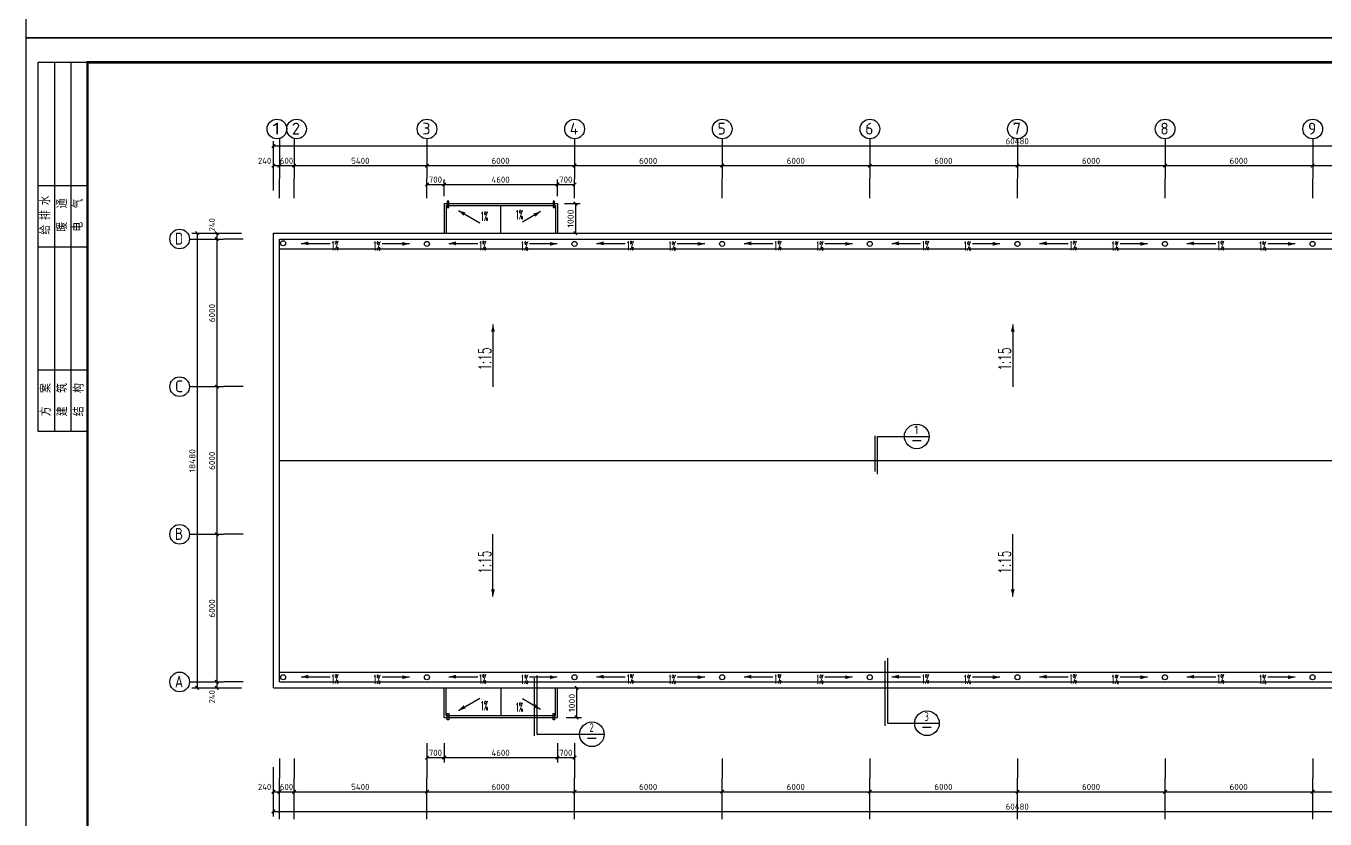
# Model space of a CAD drawing. Extents: x -165130 to 255370, y -346822 to 187778.
# Drawn here: x -165130 to -112331, y -259771 to -227547 of the extents above; entities that cross this region are included whole.
import ezdxf
from ezdxf.enums import TextEntityAlignment as Align

# ---------------------------------------------------------------- set-up
doc = ezdxf.new("R2010")
doc.units = 0
doc.header["$MEASUREMENT"] = 0
doc.linetypes.add('2', pattern=[38.000001, 30.000001, -3, 2, -3])
doc.layers.get('0').update_dxf_attribs({"linetype": 'CONTINUOUS'})
for name, color, linetype in [('PUB_TEXT', 7, 'CONTINUOUS'), ('PUB_TITLE', 4, 'CONTINUOUS'), ('中文', 2, 'CONTINUOUS'), ('剖断线__粗线', 7, 'CONTINUOUS'), ('墙线__细线', 7, 'CONTINUOUS'), ('尺寸线及数字', 253, 'CONTINUOUS'), ('层0', 253, 'CONTINUOUS'), ('方向箭头', 253, 'CONTINUOUS'), ('自绘墙线__细线', 7, 'CONTINUOUS'), ('详图索引', 1, 'CONTINUOUS'), ('轴线__尺寸数字', 4, 'CONTINUOUS'), ('轴线__点划线', 94, '2'), ('轴线__轴线号和轴圈', 94, 'CONTINUOUS')]:
    doc.layers.add(name, color=color, linetype=linetype)
doc.styles.add('HZ', font='txt', dxfattribs={"width": 0.7, "height": 5, "bigfont": 'STF:宋体'})
doc.styles.get("Standard").update_dxf_attribs({"font": 'TSSDENG', "height": 3, "bigfont": 'TSSDCHN'})

# ---------------------------------------------------------------- blocks, each defined once
blk = doc.blocks.new('qar5gesfd')
for p, q in [((-85568, 212224), (-83568, 212224)), ((-85568, 197224), (-85568, 212224)), ((-84902, 197224), (-84902, 212224)), ((-84236, 197224), (-84236, 212224)), ((-85568, 207224), (-83568, 207224)), ((-85568, 204724), (-83568, 204724)), ((-85568, 199724), (-83568, 199724)), ((-83568, 197224), (-85568, 197224))]:
    blk.add_line(p, q)
at = {"layer": 'PUB_TITLE'}
blk.add_lwpolyline([(-86068, 153824), (-1968, 153824), (-1968, 213224), (-86068, 213224)], close=True, dxfattribs=at)
at = {"layer": 'PUB_TITLE', "const_width": 100}
blk.add_lwpolyline([(-83568, 154824), (-2968, 154824), (-2968, 212224), (-83568, 212224)], close=True, dxfattribs=at)
at = {"layer": 'PUB_TEXT'}
for s, p in [('水', (-85083, 206410)), ('通', (-84397, 206287)), ('气', (-83758, 206287)), ('排', (-85083, 205814)), ('给', (-85083, 205219)), ('暖', (-84397, 205341)), ('电', (-83758, 205341)), ('案', (-85062, 198787)), ('筑', (-84396, 198787)), ('构', (-83722, 198787)), ('方', (-85062, 197841)), ('建', (-84396, 197841)), ('结', (-83722, 197841))]:
    blk.add_text(s, height=400, rotation=90, dxfattribs=at).set_placement(p)

msp = doc.modelspace()

# ---------------------------------------------------------------- linework, layer by layer
at = {"layer": '剖断线__粗线', "const_width": 52.5, "elevation": -625.1}
for points in [[(-130617.398, -245657.738), (-130617.398, -244190.733)], [(-130213.394, -255985.234), (-130213.394, -253337.236)], [(-144467.898, -256398.219), (-144467.898, -254042.219)]]:
    msp.add_lwpolyline(points, dxfattribs=at)
at = {"layer": '墙线__细线'}
for p, q in [((-148130.887, -234763.017, -625.1), (-143530.874, -234763.017, -625.1)), ((-148050.869, -234843.016, -625.1), (-143610.891, -234843.016, -625.1)), ((-155070.877, -235963.017, -625.1), (-154230.862, -235963.017, -625.1)), ((-155070.877, -242203.014, -625.1), (-155070.877, -235963.017, -625.1)), ((-154230.862, -235963.017, -625.1), (-148830.862, -235963.017, -625.1)), ((-148830.862, -235963.017, -625.1), (-142830.862, -235963.017, -625.1)), ((-148230.862, -235963.017, -625.1), (-142830.862, -235963.017, -625.1)), ((-142830.862, -235963.017, -625.1), (-136830.862, -235963.017, -625.1)), ((-142230.862, -235963.017, -625.1), (-136830.862, -235963.017, -625.1)), ((-136830.862, -235963.017, -625.1), (-130830.862, -235963.017, -625.1)), ((-136230.862, -235963.017, -625.1), (-130830.862, -235963.017, -625.1)), ((-130830.862, -235963.017, -625.1), (-124830.862, -235963.017, -625.1)), ((-130230.862, -235963.017, -625.1), (-124830.862, -235963.017, -625.1)), ((-124830.862, -235963.017, -625.1), (-118830.862, -235963.017, -625.1)), ((-124230.862, -235963.017, -625.1), (-118830.862, -235963.017, -625.1)), ((-118830.862, -235963.017, -625.1), (-112830.862, -235963.017, -625.1)), ((-118230.862, -235963.017, -625.1), (-112830.862, -235963.017, -625.1)), ((-112830.862, -235963.017, -625.1), (-106830.862, -235963.017, -625.1)), ((-154830.862, -236203.014, -625.1), (-154230.862, -236203.014, -625.1)), ((-154830.862, -242203.014, -625.1), (-154830.862, -236203.014, -625.1)), ((-154230.862, -236203.014, -625.1), (-148830.862, -236203.014, -625.1)), ((-148830.862, -236203.014, -625.1), (-142830.862, -236203.014, -625.1)), ((-148230.862, -236203.014, -625.1), (-142830.862, -236203.014, -625.1)), ((-142830.862, -236203.014, -625.1), (-136830.862, -236203.014, -625.1)), ((-142230.862, -236203.014, -625.1), (-136830.862, -236203.014, -625.1)), ((-136830.862, -236203.014, -625.1), (-130830.862, -236203.014, -625.1)), ((-136230.862, -236203.014, -625.1), (-130830.862, -236203.014, -625.1)), ((-130830.862, -236203.014, -625.1), (-124830.862, -236203.014, -625.1)), ((-130230.862, -236203.014, -625.1), (-124830.862, -236203.014, -625.1)), ((-124830.862, -236203.014, -625.1), (-118830.862, -236203.014, -625.1)), ((-124230.862, -236203.014, -625.1), (-118830.862, -236203.014, -625.1)), ((-118830.862, -236203.014, -625.1), (-112830.862, -236203.014, -625.1)), ((-118230.862, -236203.014, -625.1), (-112830.862, -236203.014, -625.1)), ((-112830.862, -236203.014, -625.1), (-106830.862, -236203.014, -625.1)), ((-154830.862, -236603.017, -625.1), (-94830.899, -236603.017, -625.1)), ((-155070.877, -248203.014, -625.1), (-155070.877, -242203.014, -625.1)), ((-154830.862, -248203.014, -625.1), (-154830.862, -242203.014, -625.1)), ((-155070.877, -254443.019, -625.1), (-155070.877, -248203.014, -625.1)), ((-154830.862, -254203.014, -625.1), (-154830.862, -248203.014, -625.1)), ((-154830.862, -253803.02, -625.1), (-94830.899, -253803.02, -625.1)), ((-155070.877, -254443.019, -625.1), (-154230.862, -254443.019, -625.1)), ((-154830.862, -254203.014, -625.1), (-154230.862, -254203.014, -625.1)), ((-154230.862, -254203.014, -625.1), (-148830.862, -254203.014, -625.1)), ((-154230.862, -254443.019, -625.1), (-148830.862, -254443.019, -625.1)), ((-148830.862, -254203.014, -625.1), (-142830.862, -254203.014, -625.1)), ((-148830.862, -254443.019, -625.1), (-142830.862, -254443.019, -625.1)), ((-142830.862, -254203.014, -625.1), (-136830.862, -254203.014, -625.1)), ((-142830.862, -254443.019, -625.1), (-136830.862, -254443.019, -625.1)), ((-136830.862, -254203.014, -625.1), (-130830.862, -254203.014, -625.1)), ((-136830.862, -254443.019, -625.1), (-130830.862, -254443.019, -625.1)), ((-130830.862, -254203.014, -625.1), (-124830.862, -254203.014, -625.1)), ((-130830.862, -254443.019, -625.1), (-124830.862, -254443.019, -625.1)), ((-124830.862, -254203.014, -625.1), (-118830.862, -254203.014, -625.1)), ((-124830.862, -254443.019, -625.1), (-118830.862, -254443.019, -625.1)), ((-118830.862, -254203.014, -625.1), (-112830.862, -254203.014, -625.1)), ((-118830.862, -254443.019, -625.1), (-112830.862, -254443.019, -625.1)), ((-112830.862, -254203.014, -625.1), (-106830.862, -254203.014, -625.1)), ((-112830.862, -254443.019, -625.1), (-106830.862, -254443.019, -625.1)), ((-148130.887, -255643.019, -625.1), (-143530.874, -255643.019, -625.1)), ((-148050.869, -255563.02, -625.1), (-143610.891, -255563.02, -625.1))]:
    msp.add_line(p, q, dxfattribs=at)
at = {"layer": '尺寸线及数字', "color": 94}
for p, q in [((-148830.862, -234459.401, -625.1), (-148830.862, -233785.527, -625.1)), ((-148130.887, -234459.401, -625.1), (-148130.887, -233785.527, -625.1)), ((-143530.874, -234459.401, -625.1), (-143530.874, -233785.527, -625.1)), ((-142830.862, -234459.401, -625.1), (-142830.862, -233785.527, -625.1)), ((-148830.862, -233985.533, -625.1), (-148130.887, -233985.533, -625.1)), ((-148130.887, -233985.533, -625.1), (-143530.874, -233985.533, -625.1)), ((-143530.874, -233985.533, -625.1), (-142830.862, -233985.533, -625.1)), ((-143248.269, -234763.017, -625.1), (-142600.296, -234763.017, -625.1)), ((-142800.284, -234763.017, -625.1), (-142800.284, -235963.017, -625.1)), ((-143248.269, -235963.017, -625.1), (-142600.296, -235963.017, -625.1)), ((-143172.061, -254443.019, -625.1), (-142548.184, -254443.019, -625.1)), ((-142748.208, -254443.019, -625.1), (-142748.208, -255643.019, -625.1)), ((-143172.061, -255643.019, -625.1), (-142548.184, -255643.019, -625.1)), ((-148830.862, -256684.486, -625.1), (-148830.862, -257477.406, -625.1)), ((-148130.887, -256684.486, -625.1), (-148130.887, -257477.406, -625.1)), ((-143530.874, -256684.486, -625.1), (-143530.874, -257477.406, -625.1)), ((-142830.862, -256684.486, -625.1), (-142830.862, -257477.406, -625.1)), ((-148830.862, -257277.409, -625.1), (-148130.887, -257277.409, -625.1)), ((-148130.887, -257277.409, -625.1), (-143530.874, -257277.409, -625.1)), ((-143530.874, -257277.409, -625.1), (-142830.862, -257277.409, -625.1))]:
    msp.add_line(p, q, dxfattribs=at)
at = {"layer": '尺寸线及数字', "color": 94, "const_width": 54, "elevation": -625.1}
for points in [[(-148900.882, -234055.534), (-148760.879, -233915.532)], [(-148200.869, -234055.534), (-148060.867, -233915.532)], [(-143600.894, -234055.534), (-143460.891, -233915.532)], [(-142900.882, -234055.534), (-142760.879, -233915.532)], [(-142730.301, -234833.018), (-142870.303, -234693.016)], [(-142730.301, -236033.018), (-142870.303, -235893.016)], [(-142678.189, -254513.02), (-142818.191, -254373.018)], [(-142678.189, -255713.02), (-142818.191, -255573.018)], [(-148900.882, -257347.411), (-148760.879, -257207.408)], [(-148200.869, -257347.411), (-148060.867, -257207.408)], [(-143600.894, -257347.411), (-143460.891, -257207.408)], [(-142900.882, -257347.411), (-142760.879, -257207.408)]]:
    msp.add_lwpolyline(points, dxfattribs=at)
at = {"layer": '方向箭头'}
for p, q in [((-147554.507, -235046.053, -625.1), (-146679.812, -235551.057, -625.1)), ((-144213.235, -235088.89, -625.1), (-144953.677, -235516.386, -625.1)), ((-153940.713, -236379.427, -625.1), (-152770.706, -236379.427, -625.1)), ((-149542.959, -236399.943, -625.1), (-150657.925, -236399.943, -625.1)), ((-147940.713, -236379.427, -625.1), (-146770.706, -236379.427, -625.1)), ((-143542.959, -236399.943, -625.1), (-144657.925, -236399.943, -625.1)), ((-141940.713, -236379.427, -625.1), (-140770.706, -236379.427, -625.1)), ((-137542.959, -236399.943, -625.1), (-138657.925, -236399.943, -625.1)), ((-135940.713, -236379.427, -625.1), (-134770.706, -236379.427, -625.1)), ((-131542.959, -236399.943, -625.1), (-132657.925, -236399.943, -625.1)), ((-129940.713, -236379.427, -625.1), (-128770.706, -236379.427, -625.1)), ((-125542.959, -236399.943, -625.1), (-126657.925, -236399.943, -625.1)), ((-123940.713, -236379.427, -625.1), (-122770.706, -236379.427, -625.1)), ((-119542.959, -236399.943, -625.1), (-120657.925, -236399.943, -625.1)), ((-117940.713, -236379.427, -625.1), (-116770.706, -236379.427, -625.1)), ((-113542.959, -236399.943, -625.1), (-114657.925, -236399.943, -625.1)), ((-146148.733, -239679.051, -625.1), (-146148.733, -242204.048, -625.1)), ((-125022.72, -239679.051, -625.1), (-125022.72, -242204.048, -625.1)), ((-146148.733, -250726.985, -625.1), (-146148.733, -248201.988, -625.1)), ((-125022.72, -250726.985, -625.1), (-125022.72, -248201.988, -625.1)), ((-153940.713, -253989.421, -625.1), (-152770.706, -253989.421, -625.1)), ((-149542.959, -254009.956, -625.1), (-150657.925, -254009.956, -625.1)), ((-147940.713, -253989.421, -625.1), (-146770.706, -253989.421, -625.1)), ((-143542.959, -254009.956, -625.1), (-144657.925, -254009.956, -625.1)), ((-141940.713, -253989.421, -625.1), (-140770.706, -253989.421, -625.1)), ((-137542.959, -254009.956, -625.1), (-138657.925, -254009.956, -625.1)), ((-135940.713, -253989.421, -625.1), (-134770.706, -253989.421, -625.1)), ((-131542.959, -254009.956, -625.1), (-132657.925, -254009.956, -625.1)), ((-129940.713, -253989.421, -625.1), (-128770.706, -253989.421, -625.1)), ((-125542.959, -254009.956, -625.1), (-126657.925, -254009.956, -625.1)), ((-123940.713, -253989.421, -625.1), (-122770.706, -253989.421, -625.1)), ((-119542.959, -254009.956, -625.1), (-120657.925, -254009.956, -625.1)), ((-117940.713, -253989.421, -625.1), (-116770.706, -253989.421, -625.1)), ((-113542.959, -254009.956, -625.1), (-114657.925, -254009.956, -625.1)), ((-147554.507, -255359.965, -625.1), (-146679.812, -254854.97, -625.1)), ((-144213.235, -255317.137, -625.1), (-144953.677, -254889.641, -625.1))]:
    msp.add_line(p, q, dxfattribs=at)
for points in [[(-147554.507, -235046.053, -625.1), (-147342.398, -235258.189, -625.1), (-147264.724, -235123.708, -625.1)], [(-144213.235, -235088.89, -625.1), (-144503.018, -235166.536, -625.1), (-144425.345, -235301.027, -625.1)], [(-153940.713, -236379.427, -625.1), (-153650.93, -236301.781, -625.1), (-153650.93, -236457.082, -625.1)], [(-149542.959, -236399.943, -625.1), (-149832.742, -236477.599, -625.1), (-149832.742, -236322.298, -625.1)], [(-147940.713, -236379.427, -625.1), (-147650.93, -236301.781, -625.1), (-147650.93, -236457.082, -625.1)], [(-143542.959, -236399.943, -625.1), (-143832.742, -236477.599, -625.1), (-143832.742, -236322.298, -625.1)], [(-141940.713, -236379.427, -625.1), (-141650.93, -236301.781, -625.1), (-141650.93, -236457.082, -625.1)], [(-137542.959, -236399.943, -625.1), (-137832.742, -236477.599, -625.1), (-137832.742, -236322.298, -625.1)], [(-135940.713, -236379.427, -625.1), (-135650.93, -236301.781, -625.1), (-135650.93, -236457.082, -625.1)], [(-131542.959, -236399.943, -625.1), (-131832.705, -236477.599, -625.1), (-131832.705, -236322.298, -625.1)], [(-129940.713, -236379.427, -625.1), (-129650.93, -236301.781, -625.1), (-129650.93, -236457.082, -625.1)], [(-125542.959, -236399.943, -625.1), (-125832.705, -236477.599, -625.1), (-125832.705, -236322.298, -625.1)], [(-123940.713, -236379.427, -625.1), (-123650.93, -236301.781, -625.1), (-123650.93, -236457.082, -625.1)], [(-119542.959, -236399.943, -625.1), (-119832.705, -236477.599, -625.1), (-119832.705, -236322.298, -625.1)], [(-117940.713, -236379.427, -625.1), (-117650.93, -236301.781, -625.1), (-117650.93, -236457.082, -625.1)], [(-113542.959, -236399.943, -625.1), (-113832.705, -236477.599, -625.1), (-113832.705, -236322.298, -625.1)], [(-146148.733, -239679.051, -625.1), (-146071.06, -239968.825, -625.1), (-146226.37, -239968.825, -625.1)], [(-125022.72, -239679.051, -625.1), (-124945.083, -239968.825, -625.1), (-125100.393, -239968.825, -625.1)], [(-146148.733, -250726.985, -625.1), (-146071.06, -250437.202, -625.1), (-146226.37, -250437.202, -625.1)], [(-125022.72, -250726.985, -625.1), (-124945.083, -250437.202, -625.1), (-125100.393, -250437.202, -625.1)], [(-153940.713, -253989.421, -625.1), (-153650.93, -253911.784, -625.1), (-153650.93, -254067.076, -625.1)], [(-149542.959, -254009.956, -625.1), (-149832.742, -254087.593, -625.1), (-149832.742, -253932.301, -625.1)], [(-147940.713, -253989.421, -625.1), (-147650.93, -253911.784, -625.1), (-147650.93, -254067.076, -625.1)], [(-143542.959, -254009.956, -625.1), (-143832.742, -254087.593, -625.1), (-143832.742, -253932.301, -625.1)], [(-141940.713, -253989.421, -625.1), (-141650.93, -253911.784, -625.1), (-141650.93, -254067.076, -625.1)], [(-137542.959, -254009.956, -625.1), (-137832.742, -254087.593, -625.1), (-137832.742, -253932.301, -625.1)], [(-135940.713, -253989.421, -625.1), (-135650.93, -253911.784, -625.1), (-135650.93, -254067.076, -625.1)], [(-131542.959, -254009.956, -625.1), (-131832.705, -254087.593, -625.1), (-131832.705, -253932.301, -625.1)], [(-129940.713, -253989.421, -625.1), (-129650.93, -253911.784, -625.1), (-129650.93, -254067.076, -625.1)], [(-125542.959, -254009.956, -625.1), (-125832.705, -254087.593, -625.1), (-125832.705, -253932.301, -625.1)], [(-123940.713, -253989.421, -625.1), (-123650.93, -253911.784, -625.1), (-123650.93, -254067.076, -625.1)], [(-119542.959, -254009.956, -625.1), (-119832.705, -254087.593, -625.1), (-119832.705, -253932.301, -625.1)], [(-117940.713, -253989.421, -625.1), (-117650.93, -253911.784, -625.1), (-117650.93, -254067.076, -625.1)], [(-113542.959, -254009.956, -625.1), (-113832.705, -254087.593, -625.1), (-113832.705, -253932.301, -625.1)], [(-147554.507, -255359.965, -625.1), (-147342.398, -255147.847, -625.1), (-147264.724, -255282.329, -625.1)], [(-144213.235, -255317.137, -625.1), (-144503.018, -255239.5, -625.1), (-144425.345, -255105, -625.1)]]:
    msp.add_solid(points, dxfattribs=at)
at = {"layer": '自绘墙线__细线'}
for p, q in [((-148130.887, -234763.017, -625.1), (-148130.887, -235963.017, -625.1)), ((-148050.869, -234843.016, -625.1), (-148050.869, -235963.017, -625.1)), ((-145830.862, -235963.017, -625.1), (-145830.862, -234843.016, -625.1)), ((-143610.891, -234843.016, -625.1), (-143610.891, -235963.017, -625.1)), ((-143530.874, -234763.017, -625.1), (-143530.874, -235963.017, -625.1)), ((-154830.862, -245203.014, -625.1), (-94830.899, -245203.014, -625.1)), ((-148130.887, -255643.019, -625.1), (-148130.887, -254443.019, -625.1)), ((-148050.869, -255563.02, -625.1), (-148050.869, -254443.019, -625.1)), ((-145830.862, -254443.019, -625.1), (-145830.862, -255563.02, -625.1)), ((-143610.891, -255563.02, -625.1), (-143610.891, -254443.019, -625.1)), ((-143530.874, -255643.019, -625.1), (-143530.874, -254443.019, -625.1))]:
    msp.add_line(p, q, dxfattribs=at)
at = {"layer": '自绘墙线__细线', "elevation": -625.1}
for points in [[(-148011.429, -234918.547), (-147949.905, -234918.547), (-147949.905, -234664.424), (-148011.429, -234664.424), (-148011.429, -234918.547)], [(-143706.399, -234918.547), (-143644.912, -234918.547), (-143644.912, -234664.424), (-143706.399, -234664.424), (-143706.399, -234918.547)], [(-148011.429, -255487.489), (-147949.905, -255487.489), (-147949.905, -255741.612), (-148011.429, -255741.612), (-148011.429, -255487.489)], [(-143706.399, -255487.489), (-143644.912, -255487.489), (-143644.912, -255741.612), (-143706.399, -255741.612), (-143706.399, -255487.489)]]:
    msp.add_lwpolyline(points, dxfattribs=at)
at = {"layer": '自绘墙线__细线'}
for centre in [(-154681.521, -236377.824, -625.1), (-148835.22, -236400.822, -625.1), (-142835.22, -236400.822, -625.1), (-136835.22, -236400.822, -625.1), (-130835.22, -236400.822, -625.1), (-124835.22, -236400.822, -625.1), (-118835.22, -236400.822, -625.1), (-112835.22, -236400.822, -625.1), (-154681.521, -254012.813, -625.1), (-148835.22, -254012.813, -625.1), (-142835.22, -254012.813, -625.1), (-136835.22, -254012.813, -625.1), (-130835.22, -254012.813, -625.1), (-124835.22, -254012.813, -625.1), (-118835.22, -254012.813, -625.1), (-112835.22, -254012.813, -625.1)]:
    msp.add_circle(centre, 102.688, dxfattribs=at)
at = {"layer": '详图索引'}
for p, q in [((-130517.386, -245757.732, -625.1), (-130517.386, -244225.597, -625.1)), ((-130517.386, -244225.597, -625.1), (-129426.37, -244225.597, -625.1)), ((-129426.37, -244225.597, -625.1), (-128426.394, -244225.597, -625.1)), ((-128749.612, -244402.376, -625.1), (-129103.152, -244402.376, -625.1)), ((-130113.382, -253237.233, -625.1), (-130113.382, -255882.063, -625.1)), ((-144367.886, -253942.216, -625.1), (-144367.886, -256329.124, -625.1)), ((-130113.382, -255882.063, -625.1), (-129009.366, -255882.063, -625.1)), ((-129009.366, -255882.063, -625.1), (-128009.39, -255882.063, -625.1)), ((-128332.608, -256058.842, -625.1), (-128686.148, -256058.842, -625.1)), ((-144367.886, -256329.124, -625.1), (-142627.871, -256329.124, -625.1)), ((-142627.871, -256329.124, -625.1), (-141627.896, -256329.124, -625.1)), ((-141951.114, -256505.904, -625.1), (-142304.654, -256505.904, -625.1))]:
    msp.add_line(p, q, dxfattribs=at)
for centre in [(-128926.382, -244225.597, -625.1), (-128509.378, -255882.063, -625.1), (-142127.884, -256329.124, -625.1)]:
    msp.add_circle(centre, 500, dxfattribs=at)
at = {"layer": '轴线__尺寸数字', "color": 94}
for p, q in [((-155070.877, -234231.856, -625.1), (-155070.877, -232221.953, -625.1)), ((-155070.877, -232421.95, -625.1), (-94590.921, -232421.95, -625.1)), ((-155070.877, -232431.956, -625.1), (-155070.877, -232421.95, -625.1)), ((-155070.877, -233221.956, -625.1), (-154830.862, -233221.956, -625.1)), ((-154830.862, -233221.956, -625.1), (-154230.862, -233221.956, -625.1)), ((-154830.862, -233231.953, -625.1), (-154830.862, -233221.956, -625.1)), ((-154230.862, -233231.953, -625.1), (-154230.862, -233221.956, -625.1)), ((-154230.862, -233221.956, -625.1), (-148830.862, -233221.956, -625.1)), ((-154230.862, -233231.953, -625.1), (-154230.862, -233221.956, -625.1)), ((-148830.862, -233231.953, -625.1), (-148830.862, -233221.956, -625.1)), ((-148830.862, -233221.956, -625.1), (-142830.862, -233221.956, -625.1)), ((-148830.862, -233231.953, -625.1), (-148830.862, -233221.956, -625.1)), ((-142830.862, -233231.953, -625.1), (-142830.862, -233221.956, -625.1)), ((-142830.862, -233221.956, -625.1), (-136830.862, -233221.956, -625.1)), ((-142830.862, -233231.953, -625.1), (-142830.862, -233221.956, -625.1)), ((-136830.862, -233231.953, -625.1), (-136830.862, -233221.956, -625.1)), ((-136830.862, -233221.956, -625.1), (-130830.862, -233221.956, -625.1)), ((-136830.862, -233231.953, -625.1), (-136830.862, -233221.956, -625.1)), ((-130830.862, -233231.953, -625.1), (-130830.862, -233221.956, -625.1)), ((-130830.862, -233221.956, -625.1), (-124830.862, -233221.956, -625.1)), ((-130830.862, -233231.953, -625.1), (-130830.862, -233221.956, -625.1)), ((-124830.862, -233231.953, -625.1), (-124830.862, -233221.956, -625.1)), ((-124830.862, -233221.956, -625.1), (-118830.862, -233221.956, -625.1)), ((-124830.862, -233231.953, -625.1), (-124830.862, -233221.956, -625.1)), ((-118830.862, -233231.953, -625.1), (-118830.862, -233221.956, -625.1)), ((-118830.862, -233221.956, -625.1), (-112830.862, -233221.956, -625.1)), ((-118830.862, -233231.953, -625.1), (-118830.862, -233221.956, -625.1)), ((-112830.862, -233231.953, -625.1), (-112830.862, -233221.956, -625.1)), ((-112830.862, -233221.956, -625.1), (-106830.862, -233221.956, -625.1)), ((-112830.862, -233231.953, -625.1), (-112830.862, -233221.956, -625.1)), ((-158384.28, -235963.017, -625.1), (-156374.368, -235963.017, -625.1)), ((-158184.366, -235963.017, -625.1), (-158174.368, -235963.017, -625.1)), ((-158174.368, -235963.017, -625.1), (-158174.368, -254443.019, -625.1)), ((-157374.38, -235963.017, -625.1), (-157374.38, -236203.014, -625.1)), ((-157384.378, -236203.014, -625.1), (-157374.38, -236203.014, -625.1)), ((-157374.38, -236203.014, -625.1), (-157374.38, -242203.014, -625.1)), ((-157384.378, -242203.014, -625.1), (-157374.38, -242203.014, -625.1)), ((-157384.378, -242203.014, -625.1), (-157374.38, -242203.014, -625.1)), ((-157374.38, -242203.014, -625.1), (-157374.38, -248203.014, -625.1)), ((-157384.378, -248203.014, -625.1), (-157374.38, -248203.014, -625.1)), ((-157384.378, -248203.014, -625.1), (-157374.38, -248203.014, -625.1)), ((-157374.38, -248203.014, -625.1), (-157374.38, -254203.014, -625.1)), ((-158384.28, -254443.019, -625.1), (-156374.368, -254443.019, -625.1)), ((-158184.366, -254443.019, -625.1), (-158174.368, -254443.019, -625.1)), ((-157384.378, -254203.014, -625.1), (-157374.38, -254203.014, -625.1)), ((-157374.38, -254203.014, -625.1), (-157374.38, -254443.019, -625.1)), ((-155070.877, -259671.403, -625.1), (-155070.877, -257661.501, -625.1)), ((-155070.877, -258661.504, -625.1), (-154830.862, -258661.504, -625.1)), ((-154830.862, -258661.504, -625.1), (-154230.862, -258661.504, -625.1)), ((-154830.862, -258671.501, -625.1), (-154830.862, -258661.504, -625.1)), ((-154230.862, -258671.501, -625.1), (-154230.862, -258661.504, -625.1)), ((-154230.862, -258661.504, -625.1), (-148830.862, -258661.504, -625.1)), ((-154230.862, -258671.501, -625.1), (-154230.862, -258661.504, -625.1)), ((-148830.862, -258671.501, -625.1), (-148830.862, -258661.504, -625.1)), ((-148830.862, -258661.504, -625.1), (-142830.862, -258661.504, -625.1)), ((-148830.862, -258671.501, -625.1), (-148830.862, -258661.504, -625.1)), ((-142830.862, -258671.501, -625.1), (-142830.862, -258661.504, -625.1)), ((-142830.862, -258661.504, -625.1), (-136830.862, -258661.504, -625.1)), ((-142830.862, -258671.501, -625.1), (-142830.862, -258661.504, -625.1)), ((-136830.862, -258671.501, -625.1), (-136830.862, -258661.504, -625.1)), ((-136830.862, -258661.504, -625.1), (-130830.862, -258661.504, -625.1)), ((-136830.862, -258671.501, -625.1), (-136830.862, -258661.504, -625.1)), ((-130830.862, -258671.501, -625.1), (-130830.862, -258661.504, -625.1)), ((-130830.862, -258661.504, -625.1), (-124830.862, -258661.504, -625.1)), ((-130830.862, -258671.501, -625.1), (-130830.862, -258661.504, -625.1)), ((-124830.862, -258671.501, -625.1), (-124830.862, -258661.504, -625.1)), ((-124830.862, -258661.504, -625.1), (-118830.862, -258661.504, -625.1)), ((-124830.862, -258671.501, -625.1), (-124830.862, -258661.504, -625.1)), ((-118830.862, -258671.501, -625.1), (-118830.862, -258661.504, -625.1)), ((-118830.862, -258661.504, -625.1), (-112830.862, -258661.504, -625.1)), ((-118830.862, -258671.501, -625.1), (-118830.862, -258661.504, -625.1)), ((-112830.862, -258671.501, -625.1), (-112830.862, -258661.504, -625.1)), ((-112830.862, -258661.504, -625.1), (-106830.862, -258661.504, -625.1)), ((-112830.862, -258671.501, -625.1), (-112830.862, -258661.504, -625.1)), ((-155070.877, -259461.501, -625.1), (-94590.921, -259461.501, -625.1)), ((-155070.877, -259471.498, -625.1), (-155070.877, -259461.501, -625.1))]:
    msp.add_line(p, q, dxfattribs=at)
at = {"layer": '轴线__尺寸数字', "color": 94, "const_width": 54, "elevation": -625.1}
for points in [[(-155140.896, -232491.951), (-155000.894, -232351.958)], [(-155140.896, -233291.957), (-155000.894, -233151.955)], [(-154900.882, -233291.957), (-154760.879, -233151.955)], [(-154300.882, -233291.957), (-154160.879, -233151.955)], [(-154300.882, -233291.957), (-154160.879, -233151.955)], [(-148900.882, -233291.957), (-148760.879, -233151.955)], [(-148900.882, -233291.957), (-148760.879, -233151.955)], [(-142900.882, -233291.957), (-142760.879, -233151.955)], [(-142900.882, -233291.957), (-142760.879, -233151.955)], [(-136900.882, -233291.957), (-136760.879, -233151.955)], [(-136900.882, -233291.957), (-136760.879, -233151.955)], [(-130900.882, -233291.957), (-130760.879, -233151.955)], [(-130900.882, -233291.957), (-130760.879, -233151.955)], [(-124900.882, -233291.957), (-124760.879, -233151.955)], [(-124900.882, -233291.957), (-124760.879, -233151.955)], [(-118900.882, -233291.957), (-118760.879, -233151.955)], [(-118900.882, -233291.957), (-118760.879, -233151.955)], [(-112900.882, -233291.957), (-112760.879, -233151.955)], [(-112900.882, -233291.957), (-112760.879, -233151.955)], [(-158104.385, -236033.018), (-158244.388, -235893.016)], [(-157304.397, -236033.018), (-157444.363, -235893.016)], [(-157304.397, -236273.015), (-157444.363, -236133.012)], [(-157304.397, -242273.015), (-157444.363, -242133.012)], [(-157304.397, -242273.015), (-157444.363, -242133.012)], [(-157304.397, -248273.015), (-157444.363, -248133.012)], [(-157304.397, -248273.015), (-157444.363, -248133.012)], [(-158104.385, -254513.02), (-158244.388, -254373.018)], [(-157304.397, -254273.015), (-157444.363, -254133.012)], [(-157304.397, -254513.02), (-157444.363, -254373.018)], [(-155140.896, -258731.505), (-155000.894, -258591.502)], [(-154900.882, -258731.505), (-154760.879, -258591.502)], [(-154300.882, -258731.505), (-154160.879, -258591.502)], [(-154300.882, -258731.505), (-154160.879, -258591.502)], [(-148900.882, -258731.505), (-148760.879, -258591.502)], [(-148900.882, -258731.505), (-148760.879, -258591.502)], [(-142900.882, -258731.505), (-142760.879, -258591.502)], [(-142900.882, -258731.505), (-142760.879, -258591.502)], [(-136900.882, -258731.505), (-136760.879, -258591.502)], [(-136900.882, -258731.505), (-136760.879, -258591.502)], [(-130900.882, -258731.505), (-130760.879, -258591.502)], [(-130900.882, -258731.505), (-130760.879, -258591.502)], [(-124900.882, -258731.505), (-124760.879, -258591.502)], [(-124900.882, -258731.505), (-124760.879, -258591.502)], [(-118900.882, -258731.505), (-118760.879, -258591.502)], [(-118900.882, -258731.505), (-118760.879, -258591.502)], [(-112900.882, -258731.505), (-112760.879, -258591.502)], [(-112900.882, -258731.505), (-112760.879, -258591.502)], [(-155140.896, -259531.502), (-155000.894, -259391.499)]]:
    msp.add_lwpolyline(points, dxfattribs=at)
at = {"layer": '轴线__点划线'}
for p, q in [((-154830.862, -232131.956, -625.1), (-154830.862, -233231.953, -625.1)), ((-154230.862, -232131.956, -625.1), (-154230.862, -233231.953, -625.1)), ((-148830.862, -232131.956, -625.1), (-148830.862, -233231.953, -625.1)), ((-142830.862, -232131.956, -625.1), (-142830.862, -233231.953, -625.1)), ((-136830.862, -232131.956, -625.1), (-136830.862, -233231.953, -625.1)), ((-130830.862, -232131.956, -625.1), (-130830.862, -233231.953, -625.1)), ((-124830.862, -232131.956, -625.1), (-124830.862, -233231.953, -625.1)), ((-118830.862, -232131.956, -625.1), (-118830.862, -233231.953, -625.1)), ((-112830.862, -232131.956, -625.1), (-112830.862, -233231.953, -625.1)), ((-154830.862, -233231.953, -625.1), (-154830.862, -233746.287, -625.1)), ((-154830.862, -233231.953, -625.1), (-154830.862, -233746.287, -625.1)), ((-154230.862, -233231.953, -625.1), (-154230.862, -233746.287, -625.1)), ((-154230.862, -233231.953, -625.1), (-154230.862, -233746.287, -625.1)), ((-148830.862, -233231.953, -625.1), (-148830.862, -233746.287, -625.1)), ((-148830.862, -233231.953, -625.1), (-148830.862, -233746.287, -625.1)), ((-142830.862, -233231.953, -625.1), (-142830.862, -233746.287, -625.1)), ((-142830.862, -233231.953, -625.1), (-142830.862, -233746.287, -625.1)), ((-136830.862, -233231.953, -625.1), (-136830.862, -233746.287, -625.1)), ((-136830.862, -233231.953, -625.1), (-136830.862, -233746.287, -625.1)), ((-130830.862, -233231.953, -625.1), (-130830.862, -233746.287, -625.1)), ((-130830.862, -233231.953, -625.1), (-130830.862, -233746.287, -625.1)), ((-124830.862, -233231.953, -625.1), (-124830.862, -233746.287, -625.1)), ((-124830.862, -233231.953, -625.1), (-124830.862, -233746.287, -625.1)), ((-118830.862, -233231.953, -625.1), (-118830.862, -233746.287, -625.1)), ((-118830.862, -233231.953, -625.1), (-118830.862, -233746.287, -625.1)), ((-112830.862, -233231.953, -625.1), (-112830.862, -233746.287, -625.1)), ((-112830.862, -233231.953, -625.1), (-112830.862, -233746.287, -625.1)), ((-154830.862, -234546.294, -625.1), (-154830.862, -233746.287, -625.1)), ((-154230.862, -234546.294, -625.1), (-154230.862, -233746.287, -625.1)), ((-148830.862, -234546.294, -625.1), (-148830.862, -233746.287, -625.1)), ((-142830.862, -234546.294, -625.1), (-142830.862, -233746.287, -625.1)), ((-136830.862, -234546.294, -625.1), (-136830.862, -233746.287, -625.1)), ((-130830.862, -234546.294, -625.1), (-130830.862, -233746.287, -625.1)), ((-124830.862, -234546.294, -625.1), (-124830.862, -233746.287, -625.1)), ((-118830.862, -234546.294, -625.1), (-118830.862, -233746.287, -625.1)), ((-112830.862, -234546.294, -625.1), (-112830.862, -233746.287, -625.1)), ((-158484.366, -236203.014, -625.1), (-157384.378, -236203.014, -625.1)), ((-157384.378, -236203.014, -625.1), (-157103.824, -236203.014, -625.1)), ((-157384.378, -236203.014, -625.1), (-157103.824, -236203.014, -625.1)), ((-156303.836, -236203.014, -625.1), (-157103.824, -236203.014, -625.1)), ((-158484.366, -242203.014, -625.1), (-157384.378, -242203.014, -625.1)), ((-157384.378, -242203.014, -625.1), (-157103.824, -242203.014, -625.1)), ((-157384.378, -242203.014, -625.1), (-157103.824, -242203.014, -625.1)), ((-156303.836, -242203.014, -625.1), (-157103.824, -242203.014, -625.1)), ((-158484.366, -248203.014, -625.1), (-157384.378, -248203.014, -625.1)), ((-157384.378, -248203.014, -625.1), (-157103.824, -248203.014, -625.1)), ((-157384.378, -248203.014, -625.1), (-157103.824, -248203.014, -625.1)), ((-156303.836, -248203.014, -625.1), (-157103.824, -248203.014, -625.1)), ((-158484.366, -254203.014, -625.1), (-157384.378, -254203.014, -625.1)), ((-157384.378, -254203.014, -625.1), (-157103.824, -254203.014, -625.1)), ((-157384.378, -254203.014, -625.1), (-157103.824, -254203.014, -625.1)), ((-156303.836, -254203.014, -625.1), (-157103.824, -254203.014, -625.1)), ((-154830.862, -257310.405, -625.1), (-154830.862, -258110.411, -625.1)), ((-154230.862, -257310.405, -625.1), (-154230.862, -258110.411, -625.1)), ((-148830.862, -257310.405, -625.1), (-148830.862, -258110.411, -625.1)), ((-142830.862, -257310.405, -625.1), (-142830.862, -258110.411, -625.1)), ((-136830.862, -257310.405, -625.1), (-136830.862, -258110.411, -625.1)), ((-130830.862, -257310.405, -625.1), (-130830.862, -258110.411, -625.1)), ((-124830.862, -257310.405, -625.1), (-124830.862, -258110.411, -625.1)), ((-118830.862, -257310.405, -625.1), (-118830.862, -258110.411, -625.1)), ((-112830.862, -257310.405, -625.1), (-112830.862, -258110.411, -625.1)), ((-154830.862, -258671.501, -625.1), (-154830.862, -258110.411, -625.1)), ((-154830.862, -258671.501, -625.1), (-154830.862, -258110.411, -625.1)), ((-154230.862, -258671.501, -625.1), (-154230.862, -258110.411, -625.1)), ((-154230.862, -258671.501, -625.1), (-154230.862, -258110.411, -625.1)), ((-148830.862, -258671.501, -625.1), (-148830.862, -258110.411, -625.1)), ((-148830.862, -258671.501, -625.1), (-148830.862, -258110.411, -625.1)), ((-142830.862, -258671.501, -625.1), (-142830.862, -258110.411, -625.1)), ((-142830.862, -258671.501, -625.1), (-142830.862, -258110.411, -625.1)), ((-136830.862, -258671.501, -625.1), (-136830.862, -258110.411, -625.1)), ((-136830.862, -258671.501, -625.1), (-136830.862, -258110.411, -625.1)), ((-130830.862, -258671.501, -625.1), (-130830.862, -258110.411, -625.1)), ((-130830.862, -258671.501, -625.1), (-130830.862, -258110.411, -625.1)), ((-124830.862, -258671.501, -625.1), (-124830.862, -258110.411, -625.1)), ((-124830.862, -258671.501, -625.1), (-124830.862, -258110.411, -625.1)), ((-118830.862, -258671.501, -625.1), (-118830.862, -258110.411, -625.1)), ((-118830.862, -258671.501, -625.1), (-118830.862, -258110.411, -625.1)), ((-112830.862, -258671.501, -625.1), (-112830.862, -258110.411, -625.1)), ((-112830.862, -258671.501, -625.1), (-112830.862, -258110.411, -625.1)), ((-154830.862, -259771.498, -625.1), (-154830.862, -258671.501, -625.1)), ((-154230.862, -259771.498, -625.1), (-154230.862, -258671.501, -625.1)), ((-148830.862, -259771.498, -625.1), (-148830.862, -258671.501, -625.1)), ((-142830.862, -259771.498, -625.1), (-142830.862, -258671.501, -625.1)), ((-136830.862, -259771.498, -625.1), (-136830.862, -258671.501, -625.1)), ((-130830.862, -259771.498, -625.1), (-130830.862, -258671.501, -625.1)), ((-124830.862, -259771.498, -625.1), (-124830.862, -258671.501, -625.1)), ((-118830.862, -259771.498, -625.1), (-118830.862, -258671.501, -625.1)), ((-112830.862, -259771.498, -625.1), (-112830.862, -258671.501, -625.1))]:
    msp.add_line(p, q, dxfattribs=at)
at = {"layer": '轴线__轴线号和轴圈'}
for centre in [(-154930.874, -231731.953, -625.1), (-154130.887, -231731.953, -625.1), (-148830.862, -231731.953, -625.1), (-142830.862, -231731.953, -625.1), (-136830.862, -231731.953, -625.1), (-130830.862, -231731.953, -625.1), (-124830.862, -231731.953, -625.1), (-118830.862, -231731.953, -625.1), (-112830.862, -231731.953, -625.1), (-158884.378, -236203.014, -625.1), (-158884.378, -242203.014, -625.1), (-158884.378, -248203.014, -625.1), (-158884.378, -254203.014, -625.1)]:
    msp.add_circle(centre, 400, dxfattribs=at)

# ---------------------------------------------------------------- block references
at = {"layer": '层0'}
for p in [(-79061.762, -381845.973, -625.1), (-79061.762, -441245.973, -625.1)]:
    msp.add_blockref('qar5gesfd', p, dxfattribs=at)

# ---------------------------------------------------------------- texts
at = {"layer": '中文', "style": 'HZ'}
for width, p, p2 in [(0.592787, (-146653.299, -235459.376, -625.1), (-146347.036, -235459.376, -625.1)), (0.592716, (-145231.741, -235396.48, -625.1), (-144925.515, -235396.48, -625.1)), (0.592716, (-152723.465, -236649.809, -625.1), (-152417.239, -236649.809, -625.1)), (0.592787, (-151020.437, -236670.326, -625.1), (-150714.175, -236670.326, -625.1)), (0.592716, (-146723.465, -236649.809, -625.1), (-146417.239, -236649.809, -625.1)), (0.592787, (-145020.437, -236670.326, -625.1), (-144714.175, -236670.326, -625.1)), (0.592716, (-140723.465, -236649.809, -625.1), (-140417.239, -236649.809, -625.1)), (0.592787, (-139020.437, -236670.326, -625.1), (-138714.175, -236670.326, -625.1)), (0.592716, (-134723.465, -236649.809, -625.1), (-134417.239, -236649.809, -625.1)), (0.592787, (-133020.437, -236670.326, -625.1), (-132714.175, -236670.326, -625.1)), (0.592716, (-128723.465, -236649.809, -625.1), (-128417.239, -236649.809, -625.1)), (0.592787, (-127020.437, -236670.326, -625.1), (-126714.175, -236670.326, -625.1)), (0.592716, (-122723.465, -236649.809, -625.1), (-122417.239, -236649.809, -625.1)), (0.592787, (-121020.437, -236670.326, -625.1), (-120714.175, -236670.326, -625.1)), (0.592716, (-116723.465, -236649.809, -625.1), (-116417.239, -236649.809, -625.1)), (0.592787, (-115020.437, -236670.326, -625.1), (-114714.175, -236670.326, -625.1)), (0.592716, (-152723.465, -254259.813, -625.1), (-152417.239, -254259.813, -625.1)), (0.592787, (-151020.437, -254280.33, -625.1), (-150714.175, -254280.33, -625.1)), (0.592716, (-146723.465, -254259.813, -625.1), (-146417.239, -254259.813, -625.1)), (0.592787, (-145020.437, -254280.33, -625.1), (-144714.175, -254280.33, -625.1)), (0.592716, (-140723.465, -254259.813, -625.1), (-140417.239, -254259.813, -625.1)), (0.592787, (-139020.437, -254280.33, -625.1), (-138714.175, -254280.33, -625.1)), (0.592716, (-134723.465, -254259.813, -625.1), (-134417.239, -254259.813, -625.1)), (0.592787, (-133020.437, -254280.33, -625.1), (-132714.175, -254280.33, -625.1)), (0.592716, (-128723.465, -254259.813, -625.1), (-128417.239, -254259.813, -625.1)), (0.592787, (-127020.437, -254280.33, -625.1), (-126714.175, -254280.33, -625.1)), (0.592716, (-122723.465, -254259.813, -625.1), (-122417.239, -254259.813, -625.1)), (0.592787, (-121020.437, -254280.33, -625.1), (-120714.175, -254280.33, -625.1)), (0.592716, (-116723.465, -254259.813, -625.1), (-116417.239, -254259.813, -625.1)), (0.592787, (-115020.437, -254280.33, -625.1), (-114714.175, -254280.33, -625.1)), (0.592787, (-146653.299, -255346.159, -625.1), (-146347.036, -255346.159, -625.1)), (0.592716, (-145231.741, -255409.065, -625.1), (-144925.515, -255409.065, -625.1))]:
    msp.add_text('1%', height=361.25, dxfattribs=dict(at, width=width)).set_placement(p, p2, align=Align.FIT)
at = {"layer": '中文', "style": 'HZ', "width": 0.648065}
for p, p2 in [((-146227.542, -241550.453, -625.1), (-146227.542, -240612.953, -625.1)), ((-125101.529, -241550.453, -625.1), (-125101.529, -240612.953, -625.1)), ((-146227.542, -249805.58, -625.1), (-146227.542, -248868.08, -625.1)), ((-125101.529, -249805.58, -625.1), (-125101.529, -248868.08, -625.1))]:
    msp.add_text('1:15', height=505.75, rotation=90, dxfattribs=at).set_placement(p, p2, align=Align.FIT)
at = {"layer": '尺寸线及数字', "color": 94}
for s, width, p, p2 in [('700', 1.040028, (-148760.879, -233915.532, -625.1), (-148220.865, -233915.532, -625.1)), ('4600', 1.040003, (-146210.879, -233915.532, -625.1), (-145470.877, -233915.532, -625.1)), ('700', 1.040028, (-143460.891, -233915.532, -625.1), (-142920.877, -233915.532, -625.1)), ('700', 1.040028, (-148760.879, -257207.408, -625.1), (-148220.865, -257207.408, -625.1)), ('4600', 1.040003, (-146210.879, -257207.408, -625.1), (-145470.877, -257207.408, -625.1)), ('700', 1.040028, (-143460.891, -257207.408, -625.1), (-142920.877, -257207.408, -625.1))]:
    msp.add_text(s, height=250, dxfattribs=dict(at, width=width)).set_placement(p, p2, align=Align.FIT)
at = {"layer": '尺寸线及数字', "color": 94, "width": 1.099432}
for p, p2 in [((-142870.303, -235743.016, -625.1), (-142870.303, -235003.014, -625.1)), ((-142818.191, -255423.018, -625.1), (-142818.191, -254683.015, -625.1))]:
    msp.add_text('1000', height=250, rotation=90, dxfattribs=at).set_placement(p, p2, align=Align.FIT)
at = {"layer": '详图索引'}
for s, width, p, p2 in [('1', 2.600181, (-129026.394, -244127.599, -625.1), (-128851.382, -244127.599, -625.1)), ('3', 0.928636, (-128609.39, -255784.065, -625.1), (-128434.378, -255784.065, -625.1)), ('2', 0.928636, (-142227.896, -256231.126, -625.1), (-142052.884, -256231.126, -625.1))]:
    msp.add_text(s, height=350, dxfattribs=dict(at, width=width)).set_placement(p, p2, align=Align.FIT)
at = {"layer": '轴线__尺寸数字', "color": 94}
for s, height, width, p, p2 in [('60480', 249.9999, 1.04003, (-125310.928, -232351.958, -625.1), (-124370.901, -232351.958, -625.1)), ('240', 250, 1.039958, (-155700.869, -233151.955, -625.1), (-155160.891, -233151.955, -625.1)), ('600', 250, 1.039958, (-154810.867, -233151.955, -625.1), (-154270.889, -233151.955, -625.1)), ('5400', 250, 1.040003, (-151910.879, -233151.955, -625.1), (-151170.877, -233151.955, -625.1)), ('6000', 250, 1.040003, (-146210.879, -233151.955, -625.1), (-145470.877, -233151.955, -625.1)), ('6000', 250, 1.040003, (-140210.879, -233151.955, -625.1), (-139470.877, -233151.955, -625.1)), ('6000', 250, 1.040003, (-134210.879, -233151.955, -625.1), (-133470.877, -233151.955, -625.1)), ('6000', 250, 1.040003, (-128210.879, -233151.955, -625.1), (-127470.877, -233151.955, -625.1)), ('6000', 250, 1.040003, (-122210.879, -233151.955, -625.1), (-121470.877, -233151.955, -625.1)), ('6000', 250, 1.040003, (-116210.879, -233151.955, -625.1), (-115470.877, -233151.955, -625.1)), ('240', 250, 1.039958, (-155700.869, -258591.502, -625.1), (-155160.891, -258591.502, -625.1)), ('600', 250, 1.039958, (-154810.867, -258591.502, -625.1), (-154270.889, -258591.502, -625.1)), ('5400', 250, 1.040003, (-151910.879, -258591.502, -625.1), (-151170.877, -258591.502, -625.1)), ('6000', 250, 1.040003, (-146210.879, -258591.502, -625.1), (-145470.877, -258591.502, -625.1)), ('6000', 250, 1.040003, (-140210.879, -258591.502, -625.1), (-139470.877, -258591.502, -625.1)), ('6000', 250, 1.040003, (-134210.879, -258591.502, -625.1), (-133470.877, -258591.502, -625.1)), ('6000', 250, 1.040003, (-128210.879, -258591.502, -625.1), (-127470.877, -258591.502, -625.1)), ('6000', 250, 1.040003, (-122210.879, -258591.502, -625.1), (-121470.877, -258591.502, -625.1)), ('6000', 250, 1.040003, (-116210.879, -258591.502, -625.1), (-115470.877, -258591.502, -625.1)), ('60480', 249.9999, 1.04003, (-125310.928, -259391.499, -625.1), (-124370.901, -259391.499, -625.1))]:
    msp.add_text(s, height=height, dxfattribs=dict(at, width=width)).set_placement(p, p2, align=Align.FIT)
for s, width, p, p2 in [('240', 1.039993, (-157444.363, -235893.016, -625.1), (-157444.363, -235353.02, -625.1)), ('6000', 1.039991, (-157444.363, -239583.012, -625.1), (-157444.363, -238843.019, -625.1)), ('18480', 1.086221, (-158244.388, -245683.015, -625.1), (-158244.388, -244743.016, -625.1)), ('6000', 1.039991, (-157444.363, -245583.012, -625.1), (-157444.363, -244843.019, -625.1)), ('6000', 1.039991, (-157444.363, -251583.012, -625.1), (-157444.363, -250843.019, -625.1)), ('240', 1.039993, (-157444.363, -255073.012, -625.1), (-157444.363, -254533.015, -625.1))]:
    msp.add_text(s, height=250, rotation=90, dxfattribs=dict(at, width=width)).set_placement(p, p2, align=Align.FIT)
at = {"layer": '轴线__轴线号和轴圈'}
for s, width, p, p2 in [('1', 3.639984, (-155122.879, -231957.558, -625.1), (-154786.88, -231957.558, -625.1)), ('2', 1.299994, (-154322.891, -231957.558, -625.1), (-153986.892, -231957.558, -625.1)), ('3', 1.299994, (-149022.867, -231957.558, -625.1), (-148686.868, -231957.558, -625.1)), ('4', 1.213328, (-143022.867, -231957.558, -625.1), (-142686.868, -231957.558, -625.1)), ('5', 1.299994, (-137022.867, -231957.558, -625.1), (-136686.868, -231957.558, -625.1)), ('6', 1.399994, (-131022.867, -231957.558, -625.1), (-130686.868, -231957.558, -625.1)), ('7', 1.299994, (-125022.867, -231957.558, -625.1), (-124686.868, -231957.558, -625.1)), ('8', 1.299994, (-119022.867, -231957.558, -625.1), (-118686.868, -231957.558, -625.1)), ('9', 1.399994, (-113022.867, -231957.558, -625.1), (-112686.868, -231957.558, -625.1)), ('D', 1.299994, (-159076.382, -236428.618, -625.1), (-158740.384, -236428.618, -625.1)), ('C', 1.213328, (-159076.382, -242428.609, -625.1), (-158740.384, -242428.609, -625.1)), ('B', 1.299994, (-159076.382, -248428.609, -625.1), (-158740.384, -248428.609, -625.1)), ('A', 1.137495, (-159076.382, -254428.609, -625.1), (-158740.384, -254428.609, -625.1))]:
    msp.add_text(s, height=480, dxfattribs=dict(at, width=width)).set_placement(p, p2, align=Align.FIT)

doc.saveas('drawing.dxf')
